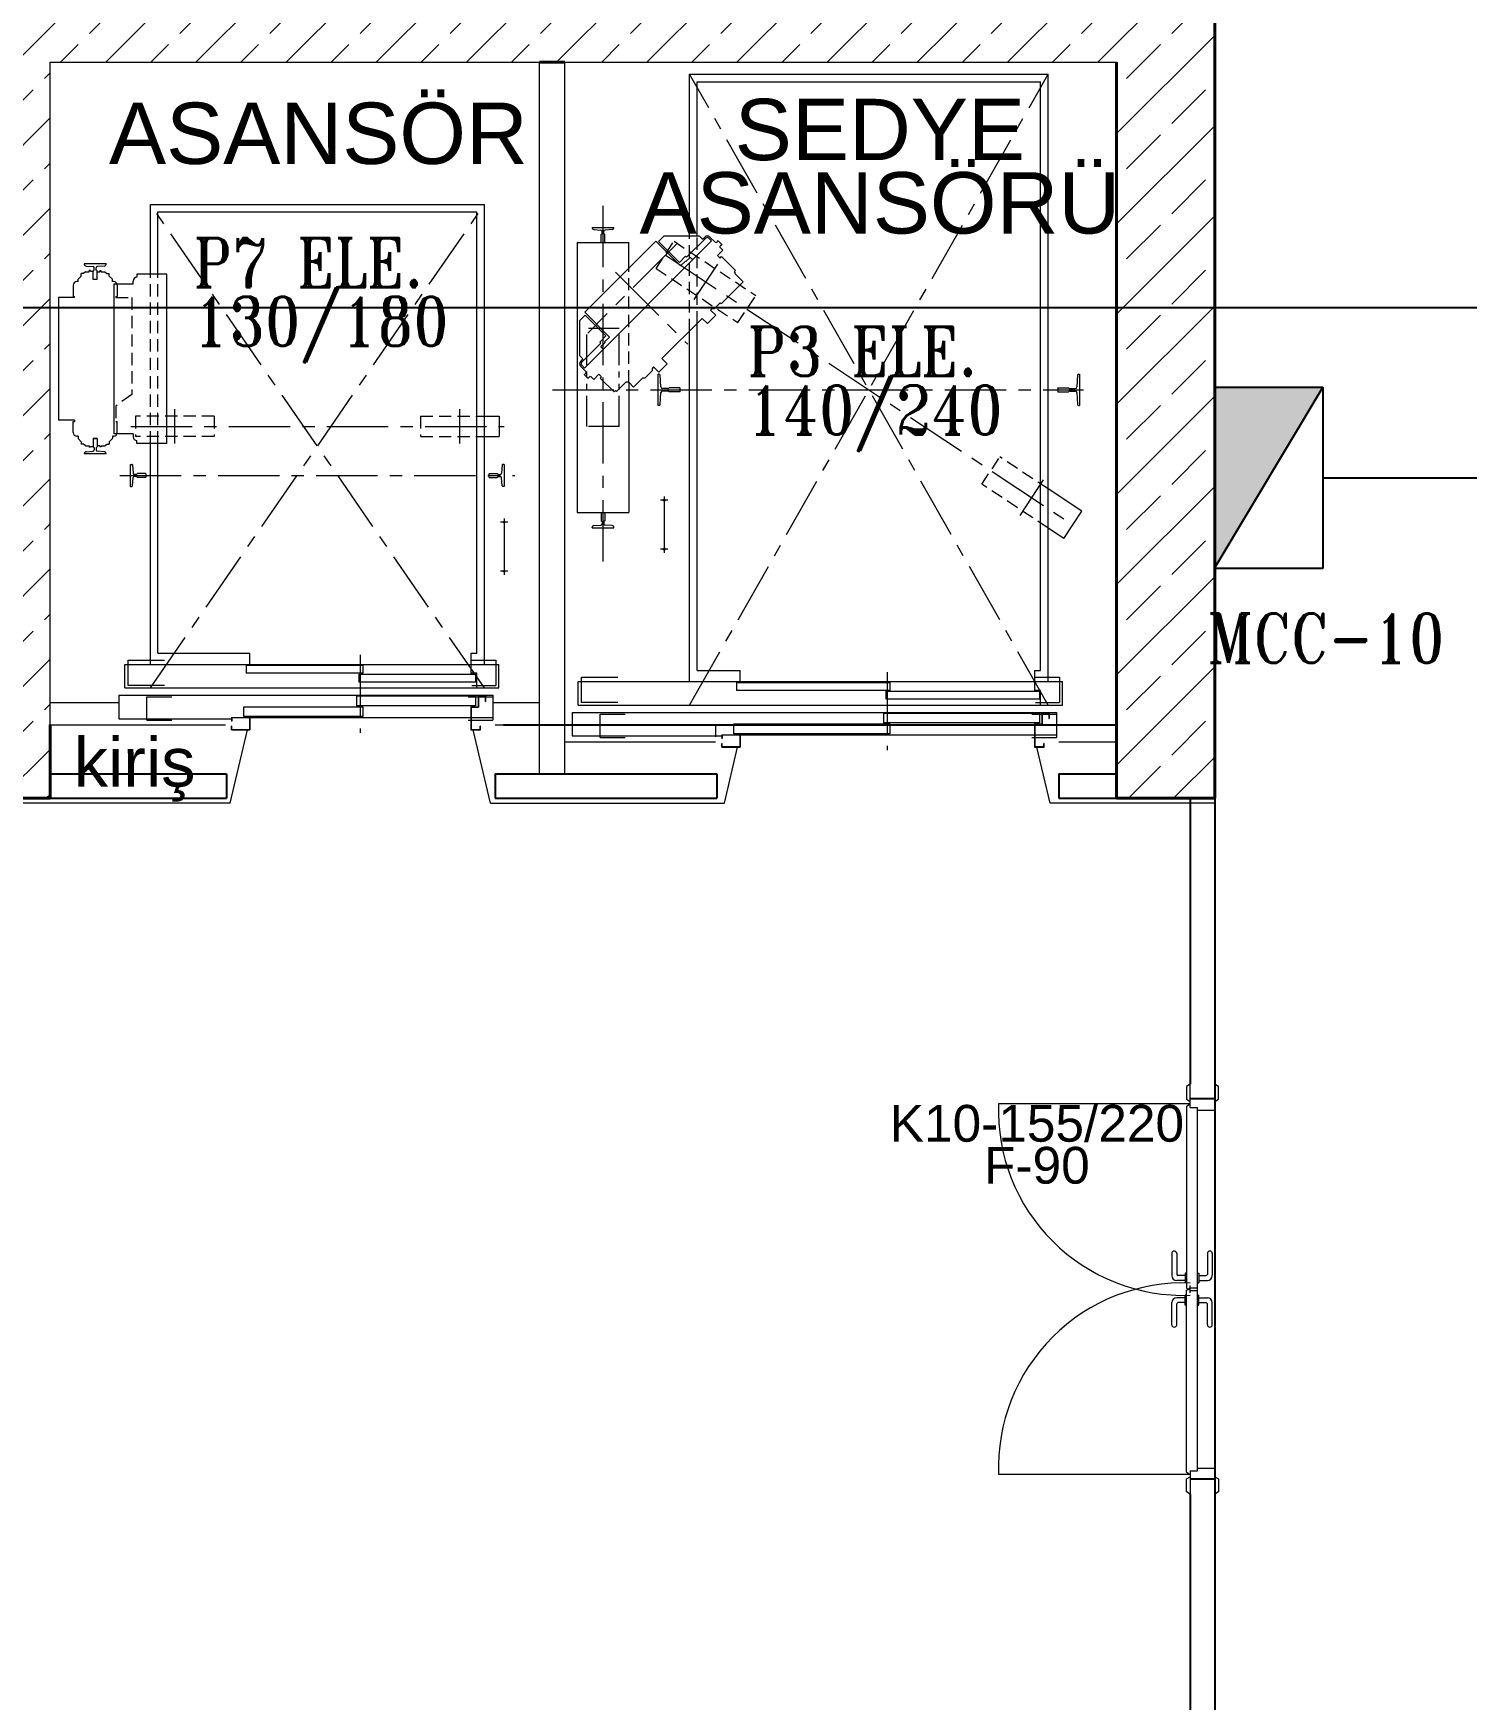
# Model space of a CAD drawing. Header units: millimetres. Extents: x -106996 to 276536, y -21995 to 37993.
# Drawn here: x -75359 to -69514, y -5272 to 1520 of the extents above; entities that cross this region are included whole.
import ezdxf

# ---------------------------------------------------------------- set-up
doc = ezdxf.new("R2010")
doc.units = ezdxf.units.MM
doc.header["$LTSCALE"] = 100
for name, pattern in [('CENTERX2', [4, 2.5, -0.5, 0.5, -0.5]), ('DASHED', [0.75, 0.5, -0.25]), ('Nokta & Kesikli', [670.277762, 352.777767, -176.388884, 0, -141.111112]), ('PHANTOM', [2.5, 1.25, -0.25, 0.25, -0.25, 0.25, -0.25]), ('PHANTOM2', [31.75, 15.875, -3.175, 3.175, -3.175, 3.175, -3.175])]:
    doc.linetypes.add(name, pattern=pattern)
doc.layers.get('0').update_dxf_attribs({"color": 3})
doc.layers.add('0E KUVVET HATTI', color=7, linetype='Continuous')
doc.layers.add('0E PANOLAR', color=7, linetype='Continuous')
for name, color, linetype, lineweight, true_color in [('_aks_Pen_No__1_Pen_No__30', 7, 'Continuous', 25, 0xe6462f), ('_asansör kabin_Pen_No__4', 7, 'Continuous', 25, 0x4a4a4a), ('_Duvar-Alçıpan_Pen_No__4', 7, 'Continuous', 25, 0x4a4a4a), ('_KAPI NO_Pen_No__142', 7, 'Continuous', 18, 0x00506a), ('_Kapı_Pen_No__6', 7, 'Continuous', 15, 0x5f5f5f), ('_kesit çizgisi_Pen_No__30', 7, 'Continuous', 25, 0xe6462f), ('_Yazı_Pen_No__142', 7, 'Continuous', 18, 0x00506a), ('Interior - Partition_Pen_No__6', 7, 'Continuous', 15, 0x5f5f5f), ('kolon_Pen_No__2_Pen_No__2', 7, 'Continuous', 40, 0x353535), ('kolon_Pen_No__2_Pen_No__4', 7, 'Continuous', 25, 0x4a4a4a)]:
    doc.layers.add(name, color=color, linetype=linetype, lineweight=lineweight, true_color=true_color)
doc.layers.add('_asansör kabin_Pen_No__5', color=250, linetype='Continuous', lineweight=20)
doc.layers.add('_Duvar-Perde_Pen_No__5', color=250, linetype='Continuous', lineweight=20)
doc.styles.add('GENERATED_STYLE_2', font='arial.ttf')
doc.styles.add('GENERATED_STYLE_5', font='romant.shx')

# ---------------------------------------------------------------- blocks, each defined once
blk = doc.blocks.new('PANO2')
at = {"layer": '0E PANOLAR', "linetype": 'Continuous'}
for p, q in [((-36.77, 22.06), (37.15, 22.06)), ((-36.77, -22.06), (-36.77, 22.06)), ((-36.77, 22.06), (36.77, -22.06)), ((37.15, 22.06), (37.15, -22.1)), ((36.77, -22.06), (-36.77, -22.06))]:
    blk.add_line(p, q, dxfattribs=at)
blk.add_solid([(-36.77, -22.06), (36.77, -22.06), (-36.77, 22.06)], dxfattribs=at)

msp = doc.modelspace()

# ---------------------------------------------------------------- hatches: boundary and pattern name
at = {"layer": '_Duvar-Perde_Pen_No__5', "linetype": 'Continuous'}
h = msp.add_hatch(dxfattribs=at)
h.set_pattern_fill('DÜZ___KESIK', color=9, style=0, pattern_type=2)
h.set_pattern_definition([(45, (-762076.83, -30745.37), (-183.84776, 183.84776), []), (45, (-762168.75, -30653.45), (-183.84776, 183.84776), [194.99999, -65])])
h.paths.add_polyline_path([(-82893.2817218, -1597.881026), (-81774.8537045, -1597.8811068), (-81774.8537045, -1197.8813293), (-82302.1982095, -1197.8813293), (-81775.370157, 1402.23217), (-75590.305333, 1402.2319798), (-75590.305333, -1597.8813947), (-75290.305333, -1597.8813947), (-75290.305333, 1402.2319934), (-70941.8548713, 1402.23217), (-70941.8548713, -1597.881026), (-70541.854859, -1597.881026), (-70541.854859, 1802.1188054), (-76911.8472297, 1802.1188054), (-76911.8472297, 4202.2672834), (-73611.8474044, 4202.2672834), (-73611.8474044, 4602.1190762), (-78011.7900221, 4602.1190762), (-78011.7900221, 4202.2672834), (-77311.7900927, 4202.2672834), (-77311.7900927, 1802.1188054), (-81694.3462227, 1802.1188054), (-81127.0175588, 4602.1190762), (-81636.9846952, 4602.1190762)])

# ---------------------------------------------------------------- linework, layer by layer
msp.add_line((-70100.4924014, -291.8019551), (-68727.0755218, -291.8019551))
at = {"layer": '_aks_Pen_No__1_Pen_No__30', "color": 9, "linetype": 'Continuous'}
msp.add_line((-70541.7900362, 5702.1189586), (-70541.7900362, -12283.7046797), dxfattribs=at)
at = {"layer": '_asansör kabin_Pen_No__5', "color": 9, "linetype": 'Continuous'}
for p, q in [((-75290.305333, 1402.2323317), (-73295.305333, 1402.2323317)), ((-75290.305333, -1297.7676683), (-75290.305333, 1402.2323317)), ((-73295.305333, -1297.7676683), (-73295.305333, 1402.2323317)), ((-73191.7900309, 1402.2323317), (-70941.7900309, 1402.2323317)), ((-73191.7900309, -1367.7676683), (-73191.7900309, 1402.2323317)), ((-70941.7900309, -1367.7676683), (-70941.7900309, 1402.2323317)), ((-72682.7900309, 1353.2323317), (-71220.7900309, 1353.2323317)), ((-72682.7900309, 694.8023317), (-72682.7900309, 1353.2323317)), ((-72651.7900309, 1323.2323317), (-71251.7900309, 1323.2323317)), ((-72651.7900309, 694.8023317), (-72651.7900309, 1323.2323317)), ((-71251.7900309, -1076.7676683), (-71251.7900309, 1323.2323317)), ((-71220.7900309, -1121.7676683), (-71220.7900309, 1353.2323317)), ((-74881.305333, 823.2323317), (-73519.305333, 823.2323317)), ((-74881.305333, 538.2323317), (-74881.305333, 823.2323317)), ((-73519.305333, -1051.7676683), (-73519.305333, 823.2323317)), ((-74850.305333, 793.2323317), (-73550.305333, 793.2323317)), ((-74850.305333, 538.2323317), (-74850.305333, 793.2323317)), ((-73550.305333, -1006.7676683), (-73550.305333, 793.2323317)), ((-73080.2900309, 729.2323362), (-72991.2900309, 729.2323362)), ((-73080.2900309, 729.2323362), (-73080.2900309, 728.7251704)), ((-73072.9201658, 720.7500259), (-73044.3961966, 718.4962802)), ((-73043.7300309, 700.6323362), (-73039.7900309, 704.5723362)), ((-73043.7300309, 668.2323362), (-73043.7300309, 700.6323362)), ((-73039.7900309, 704.5723362), (-73039.7900309, 713.5118149)), ((-73031.7900309, 704.5723362), (-73031.7900309, 713.5118149)), ((-73027.8500309, 700.6323362), (-73031.7900309, 704.5723362)), ((-73027.8500309, 668.2323362), (-73027.8500309, 700.6323362)), ((-72998.6598961, 720.7500259), (-73027.1838652, 718.4962802)), ((-72991.2900309, 729.2323362), (-72991.2900309, 728.7251704)), ((-72785.7984997, 694.7977594), (-72808.9538189, 671.6424402)), ((-72785.7984997, 694.7977594), (-72644.3771435, 694.7977594)), ((-72694.7585016, 607.6468486), (-72616.9767557, 685.4285945)), ((-72644.3771435, 694.7977594), (-72630.2350079, 680.6556238)), ((-72630.2350079, 680.6556238), (-72621.2193964, 689.6712352)), ((-72592.9351252, 674.114886), (-72604.2488337, 685.4285945)), ((-72577.378776, 667.0438182), (-72600.006193, 689.6712352)), ((-73140.7900309, 667.2323301), (-73140.7900309, -432.7676699)), ((-73140.7900309, 667.2323301), (-72930.7900309, 667.2323301)), ((-73111.2443958, 155.8056154), (-72592.9351252, 674.114886)), ((-72820.6235087, 673.4077792), (-73110.537289, 383.493999)), ((-73043.7300309, 668.2323362), (-73042.7300309, 667.2323362)), ((-73027.8500309, 668.2323362), (-73028.8500309, 667.2323362)), ((-72930.8004035, 563.2308844), (-72930.7900309, 667.2323301)), ((-72820.6235087, 673.4077792), (-72719.507239, 572.2915095)), ((-72724.101025, 586.7896066), (-72808.9538388, 671.6424203)), ((-72724.1010051, 586.7896265), (-72699.0011423, 611.8894893)), ((-72694.7585016, 607.6468486), (-72699.0011423, 611.8894893)), ((-72577.378776, 667.0438182), (-72575.7524304, 668.6701638)), ((-72574.1614401, 667.0791736), (-72575.7522697, 668.6700031)), ((-72574.1614401, 667.0791736), (-72572.0401198, 669.2004939)), ((-72567.2799086, 674.2434725), (-72572.1815035, 669.3418776)), ((-72572.0401198, 669.2004939), (-72572.1815035, 669.3418776)), ((-72546.9731844, 636.6382266), (-72568.5399412, 615.0714698)), ((-72568.5399412, 615.0714698), (-72557.9333395, 604.4648681)), ((-72565.2165393, 673.690622), (-72567.2799462, 674.2435102)), ((-72565.2165393, 673.690622), (-72552.3471959, 660.8212785)), ((-72558.9939997, 648.6590419), (-72557.3676541, 650.2853875)), ((-72546.9731844, 636.6382266), (-72558.9939997, 648.6590419)), ((-72558.9586443, 651.8763778), (-72556.837324, 653.9976981)), ((-72557.3678147, 650.2855482), (-72558.9586443, 651.8763778)), ((-72556.6959402, 653.8563144), (-72556.8373478, 653.9977219)), ((-72551.7943453, 658.7579093), (-72556.6959402, 653.8563144)), ((-72552.3471959, 660.8212785), (-72551.7943077, 658.7578717)), ((-75146.305333, 548.2323317), (-75153.305333, 541.2323317)), ((-75061.805333, 580.2323317), (-75150.805333, 580.2323317)), ((-75150.805333, 580.2323317), (-75150.805333, 579.7251658)), ((-75146.305333, 548.2323317), (-75130.805333, 548.2323317)), ((-75143.4354678, 571.7500213), (-75114.9114987, 569.4962756)), ((-75130.805333, 548.2323317), (-75130.805333, 553.2323317)), ((-75124.805333, 553.2323317), (-75130.805333, 553.2323317)), ((-75124.805333, 550.2323317), (-75124.805333, 553.2323317)), ((-75124.805333, 550.2323317), (-75114.805333, 550.2323317)), ((-75114.805333, 517.2323317), (-75114.805333, 550.2323317)), ((-75114.245333, 551.6323317), (-75110.305333, 555.5723317)), ((-75114.245333, 519.2323317), (-75114.245333, 551.6323317)), ((-75110.305333, 555.5723317), (-75110.305333, 564.5118103)), ((-75102.305333, 555.5723317), (-75102.305333, 564.5118103)), ((-75098.365333, 551.6323317), (-75102.305333, 555.5723317)), ((-75098.365333, 519.2323317), (-75098.365333, 551.6323317)), ((-75097.805333, 517.2323317), (-75097.805333, 547.2323317)), ((-75087.805333, 547.2323317), (-75097.805333, 547.2323317)), ((-75069.1751981, 571.7500213), (-75097.6991673, 569.4962756)), ((-75087.805333, 547.2323317), (-75087.805333, 552.2323317)), ((-75081.805333, 552.2323317), (-75087.805333, 552.2323317)), ((-75081.805333, 548.2323317), (-75081.805333, 552.2323317)), ((-75081.805333, 548.2323317), (-75066.305333, 548.2323317)), ((-75066.305333, 548.2323317), (-75059.305333, 541.2323317)), ((-75061.805333, 580.2323317), (-75061.805333, 579.7251658)), ((-72719.507239, 572.2915095), (-72699.7082557, 592.0904928)), ((-72699.7082491, 592.0904994), (-72697.5869288, 589.9691791)), ((-72680.616366, 606.9397418), (-72697.5869288, 589.9691791)), ((-72680.616366, 606.9397418), (-72679.2021525, 606.9397418)), ((-72679.2021525, 606.9397418), (-72669.6562109, 597.3938003)), ((-72557.9333395, 604.4648681), (-72552.2764852, 610.1217223)), ((-72552.2764852, 610.1217223), (-72495.7079427, 553.5531798)), ((-72501.364797, 547.8963256), (-72495.7079427, 553.5531798)), ((-72501.364797, 547.8963256), (-72497.1221563, 543.6536849)), ((-72497.1221563, 543.6536849), (-72498.7860281, 541.9898131)), ((-75196.305333, 493.2323317), (-75196.305333, 448.2323317)), ((-75176.305333, 508.2323317), (-75181.305333, 508.2323317)), ((-75163.805333, 530.7323317), (-75176.305333, 518.2323317)), ((-75176.305333, 508.2323317), (-75176.305333, 518.2323317)), ((-75153.305333, 541.2323317), (-75163.805333, 541.2323317)), ((-75163.805333, 530.7323317), (-75163.805333, 541.2323317)), ((-75097.805333, 517.2323317), (-75114.805333, 517.2323317)), ((-75114.245333, 519.2323317), (-75113.245333, 518.2323317)), ((-75113.245333, 518.2323317), (-75099.365333, 518.2323317)), ((-75098.365333, 519.2323317), (-75099.365333, 518.2323317)), ((-75059.305333, 541.2323317), (-75048.805333, 541.2323317)), ((-75048.805333, 530.7323317), (-75048.805333, 541.2323317)), ((-75048.805333, 530.7323317), (-75036.305333, 518.2323317)), ((-75036.305333, 508.2323317), (-75036.305333, 518.2323317)), ((-75031.305333, 508.2323317), (-75036.305333, 508.2323317)), ((-75030.305333, 498.2323317), (-75030.305333, -111.7676683)), ((-74951.305333, 498.2323317), (-75030.305333, 498.2323317)), ((-74951.305333, 498.2323317), (-74951.305333, 510.7323317)), ((-74813.605333, 538.2323317), (-74936.305333, 538.2323317)), ((-74936.305333, 538.2323317), (-74936.305333, 525.7323317)), ((-74813.605333, -151.7676683), (-74813.605333, 538.2323317)), ((-72463.9256638, 507.1294487), (-72553.4256638, 417.6294487)), ((-72463.9256638, 507.1294487), (-72498.7860281, 541.9898131)), ((-75256.305333, 443.2323317), (-75256.305333, -56.7676683)), ((-75190.305333, 443.2323317), (-75256.305333, 443.2323317)), ((-75196.305333, 448.2323317), (-75190.305333, 448.2323317)), ((-75190.305333, 443.2323317), (-75190.305333, 448.2323317)), ((-72557.8804365, 422.0842215), (-72581.2678633, 398.6967948)), ((-72557.8804365, 422.0842215), (-72553.4256638, 417.6294487)), ((-73108.77195, 371.8243091), (-73131.9272691, 348.66899)), ((-73131.9272691, 348.66899), (-73131.9272691, 207.2476337)), ((-73110.537289, 383.493999), (-73009.4210193, 282.3777292)), ((-73108.7719301, 371.824329), (-73023.9191163, 286.9715153)), ((-72631.4724447, 358.3917082), (-72795.521218, 194.342935)), ((-72631.4724447, 358.3917082), (-72610.2592413, 337.1785048)), ((-72576.3181158, 371.1196303), (-72610.2592413, 337.1785048)), ((-72591.1673582, 398.6967948), (-72597.5313192, 392.3328337)), ((-72597.5313192, 392.3328337), (-72576.3181158, 371.1196303)), ((-72591.1673582, 398.6967948), (-72581.2678633, 398.6967948)), ((-73023.9191362, 286.9714954), (-73049.018999, 261.8716326)), ((-73009.4210193, 282.3777292), (-73029.2200026, 262.5787459)), ((-72682.7900309, -1121.7676683), (-72682.7900309, 307.0723317)), ((-72651.7900309, -1076.7676683), (-72651.7900309, 338.0723317)), ((-73131.9272691, 207.2476337), (-73117.7851335, 193.1054981)), ((-73044.7763583, 257.6289919), (-73122.5581043, 179.847246)), ((-73044.7763583, 257.6289919), (-73049.018999, 261.8716326)), ((-73044.0692516, 243.4868563), (-73027.0986888, 260.457419)), ((-73044.0692516, 243.4868563), (-73044.0692516, 242.0726427)), ((-73044.0692516, 242.0726427), (-73034.52331, 232.5267012)), ((-73029.2200091, 262.5787394), (-73027.0986888, 260.457419)), ((-73117.7851335, 193.1054981), (-73126.8007449, 184.0898867)), ((-73104.173328, 140.2492662), (-73126.8007449, 162.8766832)), ((-73111.2443958, 155.8056154), (-73122.5581043, 167.1193239)), ((-73104.2086833, 137.0319304), (-73106.3300036, 134.91061)), ((-73104.173328, 140.2492662), (-73105.7996735, 138.6229206)), ((-73104.2086833, 137.0319304), (-73105.7995129, 138.62276)), ((-72835.8263045, 144.1383535), (-72864.1105757, 115.8540823)), ((-72829.4623435, 160.4018095), (-72835.8263045, 154.0378485)), ((-72835.8263045, 154.0378485), (-72835.8263045, 144.1383535)), ((-72829.4623435, 160.4018095), (-72808.24914, 139.1886061)), ((-72774.3080145, 173.1297316), (-72808.24914, 139.1886061)), ((-72795.521218, 194.342935), (-72774.3080145, 173.1297316)), ((-73110.8201317, 128.0870296), (-73111.3730199, 130.1504365)), ((-73111.3729823, 130.1503989), (-73106.4713874, 135.0519938)), ((-73110.8201317, 128.0870296), (-73097.9507883, 115.2176862)), ((-73106.3300036, 134.91061), (-73106.4713874, 135.0519938)), ((-73097.9507883, 115.2176862), (-73095.8873814, 114.664798)), ((-73095.887419, 114.6648356), (-73090.9858241, 119.5664305)), ((-73089.0058875, 121.8291346), (-73091.1272078, 119.7078142)), ((-73087.4150579, 120.238305), (-73089.0058875, 121.8291346)), ((-73085.7885516, 121.8644899), (-73087.4148972, 120.2381443)), ((-73073.7677364, 109.8436746), (-73085.7885516, 121.8644899)), ((-73073.7677364, 109.8436746), (-73052.2009795, 131.4104315)), ((-73052.2009795, 131.4104315), (-73041.5943778, 120.8038297)), ((-73041.5943778, 120.8038297), (-73047.2512321, 115.1469755)), ((-72990.6826896, 58.578433), (-73047.2512321, 115.1469755)), ((-72980.7831946, 59.9926466), (-72942.5686036, 98.2072376)), ((-72943.0259773, 97.7498639), (-72942.5513868, 98.1900208)), ((-72942.5513868, 98.1900208), (-72942.0450432, 98.5932568)), ((-72942.0450432, 98.5932568), (-72941.5098197, 98.9572825)), ((-72941.5098197, 98.9572825), (-72940.9487457, 99.2800382)), ((-72940.9487457, 99.2800382), (-72940.3649969, 99.5596972)), ((-72940.3649969, 99.5596972), (-72939.7618773, 99.7946767)), ((-72939.7618773, 99.7946767), (-72939.1428013, 99.9836469)), ((-72939.1428013, 99.9836469), (-72938.5112732, 100.1255383)), ((-72938.5112732, 100.1255383), (-72937.8708685, 100.2195478)), ((-72937.8708685, 100.2195478), (-72937.2252134, 100.2651437)), ((-72937.2252134, 100.2651437), (-72936.577964, 100.2620687)), ((-72936.577964, 100.2620687), (-72935.9327855, 100.2103411)), ((-72935.9327855, 100.2103411), (-72935.2933322, 100.1102556)), ((-72935.2933322, 100.1102556), (-72934.6632262, 99.962381)), ((-72934.6632262, 99.962381), (-72934.0460384, 99.7675586)), ((-72934.0460384, 99.7675586), (-72933.4452722, 99.5268991)), ((-72933.4452722, 99.5268991), (-72932.8643386, 99.2417774)), ((-72932.8643386, 99.2417774), (-72932.3065354, 98.9138247)), ((-72932.3065354, 98.9138247), (-72931.7750298, 98.5449211)), ((-72931.7750298, 98.5449211), (-72931.2728417, 98.1371888)), ((-72931.2728417, 98.1371888), (-72930.8595861, 97.7502789)), ((-72930.8595926, 97.7502854), (-72911.4867301, 78.3774229)), ((-72930.7900309, 97.6807237), (-72930.7900309, -432.7676699)), ((-72874.0100707, 115.8540823), (-72911.4867301, 78.3774229)), ((-72874.0100707, 115.8540823), (-72864.1105757, 115.8540823)), ((-72806.5772013, 130.7323317), (-72810.6900248, 130.7323317)), ((-72810.6900248, 3.7323317), (-72810.6900248, 130.7323317)), ((-72799.9520168, 78.8499973), (-72802.5831723, 126.9508085)), ((-72770.8459441, 72.2323317), (-72792.962466, 72.2323317)), ((-72722.5900248, 75.1723317), (-72766.2900248, 75.1723317)), ((-72721.7900309, 74.3723317), (-72722.5900309, 75.1723317)), ((-72721.7900309, 60.0923317), (-72721.7900309, 74.3723317)), ((-71181.7900309, 74.3723317), (-71180.9900309, 75.1723317)), ((-71181.7900309, 74.3723317), (-71181.7900309, 60.0923317)), ((-71180.990037, 75.1723317), (-71137.290037, 75.1723317)), ((-71132.7341178, 72.2323317), (-71110.6175959, 72.2323317)), ((-71100.9968896, 126.9508085), (-71103.6280451, 78.8499973)), ((-71097.0028606, 130.7323317), (-71092.890037, 130.7323317)), ((-71092.890037, 130.7323317), (-71092.890037, 3.7323317)), ((-72985.0258353, 64.2352873), (-72990.6826896, 58.578433)), ((-72985.0258353, 64.2352873), (-72980.7831946, 59.9926466)), ((-72806.5772013, 3.7323317), (-72810.6900248, 3.7323317)), ((-72802.5831723, 7.5138549), (-72799.9520168, 55.6146661)), ((-72770.8459441, 62.2323317), (-72792.962466, 62.2323317)), ((-72722.5900248, 59.2923317), (-72766.2900248, 59.2923317)), ((-72721.7900309, 60.0923317), (-72722.5900309, 59.2923317)), ((-71181.7900309, 60.0923317), (-71180.9900309, 59.2923317)), ((-71180.990037, 59.2923317), (-71137.290037, 59.2923317)), ((-71132.7341178, 62.2323317), (-71110.6175959, 62.2323317)), ((-71103.6280451, 55.6146661), (-71100.9968896, 7.5138549)), ((-71097.0028606, 3.7323317), (-71092.890037, 3.7323317)), ((-75190.305333, -56.7676683), (-75256.305333, -56.7676683)), ((-75196.305333, -61.7676683), (-75190.305333, -61.7676683)), ((-75196.305333, -106.7676683), (-75196.305333, -61.7676683)), ((-75190.305333, -56.7676683), (-75190.305333, -61.7676683)), ((-73519.305333, -40.2676683), (-73459.305333, -40.2676683)), ((-73459.305333, -40.2676683), (-73459.305333, -123.2676683)), ((-75176.305333, -121.7676683), (-75181.305333, -121.7676683)), ((-75176.305333, -121.7676683), (-75176.305333, -131.7676683)), ((-75163.805333, -144.2676683), (-75176.305333, -131.7676683)), ((-75114.805333, -130.7676683), (-75114.805333, -163.7676683)), ((-75097.805333, -130.7676683), (-75114.805333, -130.7676683)), ((-75114.245333, -132.7676683), (-75113.245333, -131.7676683)), ((-75114.245333, -132.7676683), (-75114.245333, -165.1676683)), ((-75113.245333, -131.7676683), (-75099.365333, -131.7676683)), ((-75098.365333, -132.7676683), (-75099.365333, -131.7676683)), ((-75098.365333, -132.7676683), (-75098.365333, -165.1676683)), ((-75097.805333, -130.7676683), (-75097.805333, -160.7676683)), ((-75048.805333, -144.2676683), (-75036.305333, -131.7676683)), ((-75031.305333, -121.7676683), (-75036.305333, -121.7676683)), ((-75036.305333, -121.7676683), (-75036.305333, -131.7676683)), ((-74951.305333, -111.7676683), (-75030.305333, -111.7676683)), ((-74951.305333, -111.7676683), (-74951.305333, -124.2676683)), ((-73519.305333, -123.2676683), (-73459.305333, -123.2676683)), ((-75163.805333, -144.2676683), (-75163.805333, -154.7676683)), ((-75153.305333, -154.7676683), (-75163.805333, -154.7676683)), ((-75146.305333, -161.7676683), (-75153.305333, -154.7676683)), ((-75150.805333, -193.7676683), (-75150.805333, -193.2605025)), ((-75061.805333, -193.7676683), (-75150.805333, -193.7676683)), ((-75146.305333, -161.7676683), (-75130.805333, -161.7676683)), ((-75143.4354678, -185.285358), (-75114.9114987, -183.0316123)), ((-75130.805333, -161.7676683), (-75130.805333, -166.7676683)), ((-75124.805333, -166.7676683), (-75130.805333, -166.7676683)), ((-75124.805333, -163.7676683), (-75124.805333, -166.7676683)), ((-75124.805333, -163.7676683), (-75114.805333, -163.7676683)), ((-75114.245333, -165.1676683), (-75110.305333, -169.1076683)), ((-75110.305333, -169.1076683), (-75110.305333, -178.047147)), ((-75098.365333, -165.1676683), (-75102.305333, -169.1076683)), ((-75102.305333, -169.1076683), (-75102.305333, -178.047147)), ((-75087.805333, -160.7676683), (-75097.805333, -160.7676683)), ((-75069.1751981, -185.285358), (-75097.6991673, -183.0316123)), ((-75087.805333, -160.7676683), (-75087.805333, -165.7676683)), ((-75081.805333, -165.7676683), (-75087.805333, -165.7676683)), ((-75081.805333, -161.7676683), (-75066.305333, -161.7676683)), ((-75081.805333, -161.7676683), (-75081.805333, -165.7676683)), ((-75066.305333, -161.7676683), (-75059.305333, -154.7676683)), ((-75061.805333, -193.7676683), (-75061.805333, -193.2605025)), ((-75059.305333, -154.7676683), (-75048.805333, -154.7676683)), ((-75048.805333, -144.2676683), (-75048.805333, -154.7676683)), ((-74936.305333, -151.7676683), (-74936.305333, -139.2676683)), ((-74813.605333, -151.7676683), (-74936.305333, -151.7676683)), ((-74881.305333, -1051.7676683), (-74881.305333, -151.7676683)), ((-74850.305333, -1006.7676683), (-74850.305333, -151.7676683)), ((-74962.305333, -326.2676683), (-74962.305333, -237.2676683)), ((-74962.305333, -237.2676683), (-74956.2535415, -237.2676683)), ((-74954.2597554, -239.1101346), (-74951.5692769, -273.1615026)), ((-73446.3509105, -239.1101346), (-73449.041389, -273.1615026)), ((-73438.305333, -237.2676683), (-73444.3571244, -237.2676683)), ((-73438.305333, -237.2676683), (-73438.305333, -326.2676683)), ((-74962.305333, -326.2676683), (-74956.2535415, -326.2676683)), ((-74954.2597554, -324.4252021), (-74951.5692769, -290.373834)), ((-74937.645333, -277.7676683), (-74946.5848116, -277.7676683)), ((-74937.645333, -285.7676683), (-74946.5848116, -285.7676683)), ((-74933.705333, -273.8276683), (-74937.645333, -277.7676683)), ((-74933.705333, -289.7076683), (-74937.645333, -285.7676683)), ((-74901.305333, -273.8276683), (-74933.705333, -273.8276683)), ((-74901.305333, -289.7076683), (-74933.705333, -289.7076683)), ((-74901.305333, -273.8276683), (-74900.305333, -274.8276683)), ((-74901.305333, -289.7076683), (-74900.305333, -288.7076683)), ((-74900.305333, -274.8276683), (-74900.305333, -288.7076683)), ((-73499.305333, -273.8276683), (-73500.305333, -274.8276683)), ((-73500.305333, -288.7076683), (-73500.305333, -274.8276683)), ((-73499.305333, -289.7076683), (-73500.305333, -288.7076683)), ((-73499.305333, -273.8276683), (-73466.905333, -273.8276683)), ((-73499.305333, -289.7076683), (-73466.905333, -289.7076683)), ((-73466.905333, -273.8276683), (-73462.965333, -277.7676683)), ((-73466.905333, -289.7076683), (-73462.965333, -285.7676683)), ((-73462.965333, -277.7676683), (-73454.0258543, -277.7676683)), ((-73462.965333, -285.7676683), (-73454.0258543, -285.7676683)), ((-73446.3509105, -324.4252021), (-73449.041389, -290.373834)), ((-73438.305333, -326.2676683), (-73444.3571244, -326.2676683)), ((-71084.0874697, -427.3134349), (-71220.7900309, -336.8364089)), ((-72771.7900318, -382.7676683), (-72801.7900318, -382.7676683)), ((-73140.7900309, -432.7676699), (-72930.7900309, -432.7676699)), ((-73043.7300309, -433.7676699), (-73042.7300309, -432.7676699)), ((-73043.7300309, -433.7676699), (-73043.7300309, -466.1676699)), ((-73043.7300309, -466.1676699), (-73039.7900309, -470.1076699)), ((-73039.7900309, -470.1076699), (-73039.7900309, -479.0471485)), ((-73027.8500309, -466.1676699), (-73031.7900309, -470.1076699)), ((-73031.7900309, -470.1076699), (-73031.7900309, -479.0471485)), ((-73027.8500309, -433.7676699), (-73028.8500309, -432.7676699)), ((-73027.8500309, -433.7676699), (-73027.8500309, -466.1676699)), ((-71157.4925921, -538.2219017), (-71084.0874697, -427.3134349)), ((-73080.2900309, -494.7676699), (-73080.2900309, -494.260504)), ((-73080.2900309, -494.7676699), (-72991.2900309, -494.7676699)), ((-73072.9201658, -486.2853595), (-73044.3961966, -484.0316138)), ((-72998.6598961, -486.2853595), (-73027.1838652, -484.0316138)), ((-72991.2900309, -494.7676699), (-72991.2900309, -494.260504)), ((-71157.4925921, -538.2219017), (-71220.7900309, -496.32829)), ((-72771.7900318, -582.7676683), (-72801.7900318, -582.7676683)), ((-74850.305333, -1006.7676683), (-74475.305333, -1006.7676683)), ((-74475.305333, -1051.7676683), (-74475.305333, -1006.7676683)), ((-73575.305333, -1006.7676683), (-73550.305333, -1006.7676683)), ((-73575.305333, -1006.7676683), (-73575.305333, -1087.7676683)), ((-74985.305333, -1051.7676683), (-73460.305333, -1051.7676683)), ((-74985.305333, -1147.7676683), (-74985.305333, -1051.7676683)), ((-74490.305333, -1055.7676683), (-74015.305333, -1055.7676683)), ((-74490.305333, -1055.7676683), (-74490.305333, -1087.7676683)), ((-74015.305333, -1055.7676683), (-74015.305333, -1087.7676683)), ((-73460.305333, -1147.7676683), (-73460.305333, -1051.7676683)), ((-72651.7900309, -1076.7676683), (-72476.7900309, -1076.7676683)), ((-72476.7900309, -1121.7676683), (-72476.7900309, -1076.7676683)), ((-71276.7900309, -1076.7676683), (-71251.7900309, -1076.7676683)), ((-71276.7900309, -1076.7676683), (-71276.7900309, -1157.7676683)), ((-74985.305333, -1147.7676683), (-73460.305333, -1147.7676683)), ((-74015.305333, -1087.7676683), (-74490.305333, -1087.7676683)), ((-74030.305333, -1091.7676683), (-73555.305333, -1091.7676683)), ((-74030.305333, -1123.7676683), (-74030.305333, -1091.7676683)), ((-73555.305333, -1123.7676683), (-74030.305333, -1123.7676683)), ((-73550.305333, -1087.7676683), (-73575.305333, -1087.7676683)), ((-73555.305333, -1091.7676683), (-73555.305333, -1123.7676683)), ((-73550.305333, -1147.7676683), (-73550.305333, -1087.7676683)), ((-73136.7900309, -1121.7676683), (-71161.7900309, -1121.7676683)), ((-73136.7900309, -1217.7676683), (-73136.7900309, -1121.7676683)), ((-72491.7900309, -1125.7676683), (-71866.7900309, -1125.7676683)), ((-72491.7900309, -1125.7676683), (-72491.7900309, -1157.7676683)), ((-71866.7900309, -1125.7676683), (-71866.7900309, -1157.7676683)), ((-71161.7900309, -1217.7676683), (-71161.7900309, -1121.7676683)), ((-75290.305333, -1207.7676683), (-75010.305333, -1207.7676683)), ((-75010.305333, -1177.7676683), (-75010.305333, -1273.7676683)), ((-75010.305333, -1177.7676683), (-73485.305333, -1177.7676683)), ((-74040.305333, -1180.7676683), (-74040.305333, -1220.7676683)), ((-74040.305333, -1180.7676683), (-73555.305333, -1180.7676683)), ((-73555.305333, -1220.7676683), (-74040.305333, -1220.7676683)), ((-73555.305333, -1180.7676683), (-73555.305333, -1220.7676683)), ((-73545.305333, -1177.7676683), (-73545.305333, -1224.7676683)), ((-73543.705333, -1179.3676683), (-73543.705333, -1226.3676683)), ((-73543.705333, -1179.3676683), (-73516.905333, -1179.3676683)), ((-73516.905333, -1179.3676683), (-73516.905333, -1202.7676683)), ((-73516.905333, -1202.7676683), (-73515.305333, -1202.7676683)), ((-73515.305333, -1177.7676683), (-73515.305333, -1202.7676683)), ((-73485.305333, -1177.7676683), (-73485.305333, -1268.7676683)), ((-73485.305333, -1207.7676683), (-73295.305333, -1207.7676683)), ((-73136.7900309, -1217.7676683), (-71161.7900309, -1217.7676683)), ((-71866.7900309, -1157.7676683), (-72491.7900309, -1157.7676683)), ((-71881.7900309, -1161.7676683), (-71256.7900309, -1161.7676683)), ((-71881.7900309, -1193.7676683), (-71881.7900309, -1161.7676683)), ((-71256.7900309, -1193.7676683), (-71881.7900309, -1193.7676683)), ((-71251.7900309, -1157.7676683), (-71276.7900309, -1157.7676683)), ((-71256.7900309, -1161.7676683), (-71256.7900309, -1193.7676683)), ((-71251.7900309, -1217.7676683), (-71251.7900309, -1157.7676683)), ((-75010.305333, -1273.7676683), (-74550.305333, -1273.7676683)), ((-74550.305333, -1268.7676683), (-73485.305333, -1268.7676683)), ((-74550.305333, -1268.7676683), (-74550.305333, -1283.7676683)), ((-74548.705333, -1283.7676683), (-74550.305333, -1283.7676683)), ((-74548.705333, -1270.3676683), (-74548.705333, -1283.7676683)), ((-74476.905333, -1270.3676683), (-74548.705333, -1270.3676683)), ((-74500.305333, -1224.7676683), (-74015.305333, -1224.7676683)), ((-74500.305333, -1264.7676683), (-74500.305333, -1224.7676683)), ((-74015.305333, -1264.7676683), (-74500.305333, -1264.7676683)), ((-74476.905333, -1270.3676683), (-74476.905333, -1317.1676683)), ((-74475.305333, -1268.7676683), (-74475.305333, -1318.7676683)), ((-74015.305333, -1224.7676683), (-74015.305333, -1264.7676683)), ((-73575.305333, -1224.7676683), (-73545.305333, -1224.7676683)), ((-73575.305333, -1224.7676683), (-73575.305333, -1318.7676683)), ((-73573.705333, -1226.3676683), (-73543.705333, -1226.3676683)), ((-73573.705333, -1226.3676683), (-73573.705333, -1317.1676683)), ((-73161.7900309, -1247.7676683), (-73161.7900309, -1343.7676683)), ((-73161.7900309, -1247.7676683), (-71186.7900309, -1247.7676683)), ((-71891.7900309, -1250.7676683), (-71891.7900309, -1290.7676683)), ((-71891.7900309, -1250.7676683), (-71256.7900309, -1250.7676683)), ((-71256.7900309, -1250.7676683), (-71256.7900309, -1290.7676683)), ((-71246.7900309, -1247.7676683), (-71246.7900309, -1294.7676683)), ((-71245.1900309, -1249.3676683), (-71245.1900309, -1296.3676683)), ((-71245.1900309, -1249.3676683), (-71218.3900309, -1249.3676683)), ((-71218.3900309, -1249.3676683), (-71218.3900309, -1272.7676683)), ((-71218.3900309, -1272.7676683), (-71216.7900309, -1272.7676683)), ((-71216.7900309, -1247.7676683), (-71216.7900309, -1272.7676683)), ((-71186.7900309, -1247.7676683), (-71186.7900309, -1338.7676683)), ((-75290.305333, -1297.7676683), (-74575.305333, -1297.7676683)), ((-74550.305333, -1318.7676683), (-74550.305333, -1303.7676683)), ((-74548.705333, -1303.7676683), (-74550.305333, -1303.7676683)), ((-74550.305333, -1318.7676683), (-74475.305333, -1318.7676683)), ((-74548.705333, -1317.1676683), (-74548.705333, -1303.7676683)), ((-74548.705333, -1317.1676683), (-74476.905333, -1317.1676683)), ((-73575.305333, -1318.7676683), (-73535.3060642, -1318.7676683)), ((-73573.705333, -1317.1676683), (-73536.905333, -1317.1676683)), ((-73536.905333, -1317.1676683), (-73536.905333, -1303.7676683)), ((-73535.305333, -1303.7676683), (-73536.905333, -1303.7676683)), ((-73535.305333, -1318.7676683), (-73535.305333, -1303.7676683)), ((-73475.305333, -1297.7676683), (-73295.305333, -1297.7676683)), ((-73191.7900309, -1297.7676683), (-73161.7900309, -1297.7676683)), ((-73161.7900309, -1343.7676683), (-72551.7900309, -1343.7676683)), ((-72551.7900309, -1338.7676683), (-71186.7900309, -1338.7676683)), ((-72551.7900309, -1338.7676683), (-72551.7900309, -1353.7676683)), ((-72550.1900309, -1353.7676683), (-72551.7900309, -1353.7676683)), ((-72550.1900309, -1340.3676683), (-72550.1900309, -1353.7676683)), ((-72478.3900309, -1340.3676683), (-72550.1900309, -1340.3676683)), ((-72501.7900309, -1294.7676683), (-71866.7900309, -1294.7676683)), ((-72501.7900309, -1334.7676683), (-72501.7900309, -1294.7676683)), ((-71866.7900309, -1334.7676683), (-72501.7900309, -1334.7676683)), ((-72478.3900309, -1340.3676683), (-72478.3900309, -1387.1676683)), ((-72476.7900309, -1338.7676683), (-72476.7900309, -1388.7676683)), ((-71256.7900309, -1290.7676683), (-71891.7900309, -1290.7676683)), ((-71866.7900309, -1294.7676683), (-71866.7900309, -1334.7676683)), ((-71276.7900309, -1294.7676683), (-71246.7900309, -1294.7676683)), ((-71276.7900309, -1294.7676683), (-71276.7900309, -1388.7676683)), ((-71275.1900309, -1296.3676683), (-71245.1900309, -1296.3676683)), ((-71275.1900309, -1296.3676683), (-71275.1900309, -1387.1676683)), ((-71186.7900309, -1297.7676683), (-70941.7900309, -1297.7676683)), ((-73191.7900309, -1367.7676683), (-72576.7900309, -1367.7676683)), ((-72551.7900309, -1388.7676683), (-72551.7900309, -1373.7676683)), ((-72550.1900309, -1373.7676683), (-72551.7900309, -1373.7676683)), ((-72551.7900309, -1388.7676683), (-72476.7900309, -1388.7676683)), ((-72550.1900309, -1387.1676683), (-72550.1900309, -1373.7676683)), ((-72550.1900309, -1387.1676683), (-72478.3900309, -1387.1676683)), ((-71276.7900309, -1388.7676683), (-71236.7907622, -1388.7676683)), ((-71275.1900309, -1387.1676683), (-71238.3900309, -1387.1676683)), ((-71238.3900309, -1387.1676683), (-71238.3900309, -1373.7676683)), ((-71236.7900309, -1373.7676683), (-71238.3900309, -1373.7676683)), ((-71236.7900309, -1388.7676683), (-71236.7900309, -1373.7676683)), ((-71176.7900309, -1367.7676683), (-70941.7900309, -1367.7676683))]:
    msp.add_line(p, q, dxfattribs=at)
at = {"layer": '_asansör kabin_Pen_No__5', "color": 9, "linetype": 'CENTERX2'}
for p, q in [((-72682.7900309, -1217.7676683), (-71220.7900309, 1353.2323317)), ((-71220.7900309, -1217.7676683), (-72682.7900309, 1353.2323317)), ((-74881.305333, -1147.7676683), (-73519.305333, 823.2323317)), ((-73519.305333, -1147.7676683), (-74881.305333, 823.2323317)), ((-73035.7900309, -632.7676683), (-73035.7900309, 867.2323317)), ((-72735.7577651, 660.692787), (-73097.8222968, 298.6282554)), ((-72782.7900309, 617.2323317), (-71120.7900309, -482.7676683)), ((-72984.5124808, 547.3829711), (-72690.4900671, 253.3605574)), ((-72663.7513071, 434.7164906), (-72568.2694562, 578.9808872)), ((-73241.7900309, 67.2323317), (-71076.7900309, 67.2323317)), ((-74781.305333, -151.7676683), (-74781.305333, -11.7676683)), ((-73619.305333, -151.7676683), (-73619.305333, -11.7676683)), ((-74961.305333, -81.7676683), (-73439.305333, -81.7676683)), ((-75005.305333, -281.7676683), (-73395.305333, -281.7676683)), ((-71335.3106057, -444.5162239), (-71239.8287547, -300.2518273)), ((-72786.7900318, -367.7676683), (-72786.7900318, -597.7676683)), ((-73424.305333, -471.7676683), (-73454.305333, -471.7676683)), ((-73439.305333, -456.7676683), (-73439.305333, -686.7676683)), ((-73424.305333, -671.7676683), (-73454.305333, -671.7676683)), ((-74025.305333, -1013.6404878), (-74025.305333, -1331.1570493)), ((-71876.7900309, -1083.6404878), (-71876.7900309, -1401.1570493))]:
    msp.add_line(p, q, dxfattribs=at)
at = {"layer": '_asansör kabin_Pen_No__5', "color": 9, "linetype": 'DASHED'}
for p, q in [((-72682.7900309, 307.0723317), (-72682.7900309, 694.8023317)), ((-72651.7900309, 338.0723317), (-72651.7900309, 694.8023317)), ((-72819.4925921, 561.7780983), (-72746.0874697, 672.6865651)), ((-72746.0874697, 672.6865651), (-72412.5281711, 451.9192796)), ((-72930.8595861, 97.7502789), (-72930.8004035, 563.2308844)), ((-72819.4925921, 561.7780983), (-72485.9332936, 341.0108128)), ((-75016.305333, 493.2323317), (-75016.305333, 448.2323317)), ((-74881.305333, -151.7676683), (-74881.305333, 538.2323317)), ((-74850.305333, -151.7676683), (-74850.305333, 538.2323317)), ((-75022.3053514, 443.2323384), (-74956.3053514, 443.2323384)), ((-75022.305333, 448.2323317), (-75016.305333, 448.2323317)), ((-75022.305333, 448.2323317), (-75022.305333, 443.2323317)), ((-74956.305333, 443.2323317), (-74956.305333, 48.2323317)), ((-72485.9332936, 341.0108128), (-72412.5281711, 451.9192796)), ((-74956.305333, 48.2323317), (-75022.305333, 1.0894745)), ((-75022.305333, 1.0894745), (-75022.305333, -61.7676683)), ((-75022.305333, -61.7676683), (-75016.305333, -61.7676683)), ((-75016.305333, -106.7676683), (-75016.305333, -61.7676683)), ((-74941.305333, -40.2676683), (-74941.305333, -123.2676683)), ((-74621.305333, -40.2676683), (-74941.305333, -40.2676683)), ((-74621.305333, -40.2676683), (-74621.305333, -123.2676683)), ((-73779.305333, -40.2676683), (-73779.305333, -123.2676683)), ((-73779.305333, -40.2676683), (-73519.305333, -40.2676683)), ((-74621.305333, -123.2676683), (-74941.305333, -123.2676683)), ((-73779.305333, -123.2676683), (-73519.305333, -123.2676683)), ((-71491.0518907, -317.4546163), (-71417.6467683, -206.5461495)), ((-71220.7900309, -336.8364089), (-71417.6467683, -206.5461495)), ((-71220.7900309, -496.32829), (-71491.0518907, -317.4546163)), ((-73161.7900309, -1297.7676683), (-72576.7900309, -1297.7676683)), ((-72576.7900309, -1297.7676683), (-72576.7900309, -1367.7676683))]:
    msp.add_line(p, q, dxfattribs=at)
at = {"layer": '_asansör kabin_Pen_No__5', "color": 9, "linetype": 'PHANTOM'}
for p, q in [((-73102.2900309, -82.7676701), (-73102.2900309, 317.2323299)), ((-72969.2900309, 317.2323299), (-73102.2900309, 317.2323299)), ((-72969.2900309, -82.7676701), (-72969.2900309, 317.2323299)), ((-72969.2900309, -82.7676701), (-73102.2900309, -82.7676701))]:
    msp.add_line(p, q, dxfattribs=at)
at = {"layer": '_asansör kabin_Pen_No__5', "color": 9, "linetype": 'PHANTOM2'}
for p, q in [((-74972.305333, -1034.2676683), (-74824.305333, -1034.2676683)), ((-74972.305333, -1137.7676683), (-74972.305333, -1034.2676683)), ((-73570.305333, -1034.2676683), (-73473.305333, -1034.2676683)), ((-73473.305333, -1034.2676683), (-73473.305333, -1137.7676683)), ((-74824.305333, -1137.7676683), (-74972.305333, -1137.7676683)), ((-73570.305333, -1137.7676683), (-73473.305333, -1137.7676683)), ((-73123.7900309, -1104.2676683), (-72975.7900309, -1104.2676683)), ((-73123.7900309, -1207.7676683), (-73123.7900309, -1104.2676683)), ((-71271.7900309, -1104.2676683), (-71174.7900309, -1104.2676683)), ((-71174.7900309, -1104.2676683), (-71174.7900309, -1207.7676683)), ((-74895.305333, -1279.7676683), (-74895.305333, -1184.7676683)), ((-74895.305333, -1184.7676683), (-74793.8221582, -1184.7676683)), ((-73585.3054555, -1184.7676683), (-73485.305333, -1184.7676683)), ((-72975.7900309, -1207.7676683), (-73123.7900309, -1207.7676683)), ((-71271.7900309, -1207.7676683), (-71174.7900309, -1207.7676683)), ((-74895.305333, -1279.7676683), (-74793.8221582, -1279.7676683)), ((-73585.3054555, -1279.7676683), (-73485.305333, -1279.7676683)), ((-73485.305333, -1268.7676683), (-73485.305333, -1279.7676683)), ((-73046.7900309, -1349.7676683), (-73046.7900309, -1254.7676683)), ((-73046.7900309, -1254.7676683), (-72945.3068562, -1254.7676683)), ((-71286.7901535, -1254.7676683), (-71186.7900309, -1254.7676683)), ((-74555.504872, -1617.6171346), (-74485.305333, -1318.7676683)), ((-73495.1057939, -1617.6171346), (-73565.305333, -1318.7676683)), ((-73046.7900309, -1349.7676683), (-72945.3068562, -1349.7676683)), ((-71286.7901535, -1349.7676683), (-71186.7900309, -1349.7676683)), ((-71186.7900309, -1338.7676683), (-71186.7900309, -1349.7676683)), ((-72540.6086004, -1617.881007), (-72486.7900309, -1388.7676683)), ((-71212.9714614, -1617.881007), (-71266.7900309, -1388.7676683)), ((-74555.504872, -1617.6171346), (-75790.1057939, -1617.6171346)), ((-73495.1057939, -1617.881007), (-72540.6086004, -1617.881007)), ((-70541.8548535, -1617.881007), (-71212.9714614, -1617.881007))]:
    msp.add_line(p, q, dxfattribs=at)
at = {"layer": '_asansör kabin_Pen_No__5', "color": 9, "linetype": 'Continuous'}
for centre in [(-72786.7900309, -382.7676683), (-72786.7900309, -582.7676683)]:
    msp.add_circle(centre, 4, dxfattribs=at)
at = {"layer": '_asansör kabin_Pen_No__5', "color": 9, "linetype": 'CENTERX2'}
for centre in [(-73439.305333, -471.7676683), (-73439.305333, -671.7676683)]:
    msp.add_circle(centre, 3, dxfattribs=at)
at = {"layer": '_asansör kabin_Pen_No__5', "color": 9, "linetype": 'Continuous'}
for centre, radius, start, end in [((-73072.2900309, 728.7251704), 8, 180, 265.482311714), ((-73044.7900309, 713.5118149), 5, 0, 85.482311714), ((-73026.7900309, 713.5118149), 5, 94.517688286, 180), ((-72999.2900309, 728.7251704), 8, 274.517688286, 0), ((-72610.6127947, 679.0646335), 15, 44.9999999997, 135.0000000003), ((-72610.6127947, 679.0646335), 9, 44.9999999997, 135.0000000003), ((-75142.805333, 579.7251658), 8, 180, 265.482311714), ((-75115.305333, 564.5118103), 5, 0, 85.482311714), ((-75097.305333, 564.5118103), 5, 94.517688286, 180), ((-75069.805333, 579.7251658), 8, 274.517688286, 0), ((-75181.305333, 493.2323317), 15, 90, 180), ((-75031.305333, 493.2323317), 15, 0, 90), ((-74936.305333, 510.7323317), 15, 90, 180), ((-73116.1941432, 173.4832849), 15, 135.0000000003, 224.9999999997), ((-73116.1941432, 173.4832849), 9, 135.0000000003, 224.9999999997), ((-72806.5772013, 126.7323317), 4, 3.1310077478, 90), ((-72792.962466, 79.2323317), 7, 183.1310077478, 270), ((-72770.8459441, 77.2323317), 5, 270, 335.6694662573), ((-71132.7341178, 77.2323317), 5, 204.3305337427, 270), ((-71110.6175959, 79.2323317), 7, 270, 356.8689922522), ((-71097.0028606, 126.7323317), 4, 90, 176.8689922522), ((-72806.5772013, 7.7323317), 4, 270, 356.8689922522), ((-72792.962466, 55.2323317), 7, 90, 176.8689922522), ((-72770.8459441, 57.2323317), 5, 24.3305337427, 90), ((-71132.7341178, 57.2323317), 5, 90, 155.6694662573), ((-71110.6175959, 55.2323317), 7, 3.1310077478, 90), ((-71097.0028606, 7.7323317), 4, 183.1310077478, 270), ((-75181.305333, -106.7676683), 15, 180, 270), ((-75031.305333, -106.7676683), 15, 270, 0), ((-74936.305333, -124.2676683), 15, 180, 270), ((-75142.805333, -193.2605025), 8, 94.517688286, 180), ((-75115.305333, -178.047147), 5, 274.517688286, 0), ((-75097.305333, -178.047147), 5, 180, 265.482311714), ((-75069.805333, -193.2605025), 8, 0, 85.482311714), ((-74956.2535415, -239.2676683), 2, 4.5176883056, 90), ((-73444.3571244, -239.2676683), 2, 90, 175.4823116944), ((-74956.2535415, -324.2676683), 2, 270, 355.4823116944), ((-74946.5848116, -272.7676683), 5, 184.5176883056, 270), ((-74946.5848116, -290.7676683), 5, 90, 175.4823116944), ((-73454.0258543, -272.7676683), 5, 270, 355.4823116944), ((-73454.0258543, -290.7676683), 5, 4.5176883056, 90), ((-73444.3571244, -324.2676683), 2, 184.5176883056, 270), ((-73072.2900309, -494.260504), 8, 94.517688286, 180), ((-73044.7900309, -479.0471485), 5, 274.517688286, 0), ((-73026.7900309, -479.0471485), 5, 180, 265.482311714), ((-72999.2900309, -494.260504), 8, 0, 85.482311714)]:
    msp.add_arc(centre, radius, start, end, dxfattribs=at)
at = {"layer": '_Duvar-Alçıpan_Pen_No__4', "color": 9, "linetype": 'Continuous'}
for p, q in [((-70641.854859, -1597.8811068), (-70641.854859, -2763.3811068)), ((-70541.854859, -1597.8811068), (-70541.854859, -2763.3811068)), ((-70541.854859, -2823.3811068), (-70641.854859, -2823.3811068)), ((-70541.854859, -4373.6143285), (-70641.854859, -4373.6143285)), ((-70641.854859, -4433.6143285), (-70641.854859, -5397.8811589)), ((-70541.854859, -4433.6143285), (-70541.854859, -5397.8811589))]:
    msp.add_line(p, q, dxfattribs=at)
at = {"layer": '_Kapı_Pen_No__6', "color": 9, "linetype": 'Continuous'}
for p, q in [((-70641.854859, -2763.3811068), (-70656.854859, -2772.041347)), ((-70656.854859, -2772.041347), (-70656.854859, -2824.7208285)), ((-70641.854859, -2858.3811068), (-70641.854859, -2763.3811068)), ((-70526.854859, -2772.041347), (-70541.854859, -2763.3811068)), ((-70541.854859, -2868.3811068), (-70541.854859, -2763.3811068)), ((-70526.854859, -2824.7208285), (-70526.854859, -2772.041347)), ((-70641.854859, -2843.3811068), (-71423.0635673, -2843.3811068)), ((-70656.854859, -2824.7208285), (-70641.854859, -2833.3811068)), ((-70656.854859, -2852.041347), (-70641.854859, -2843.3811068)), ((-70656.854859, -2852.041347), (-70656.854859, -3594.7208285)), ((-70541.854859, -2833.3811068), (-70526.854859, -2824.7208285)), ((-70641.854859, -2858.3811068), (-70611.854859, -2858.3811068)), ((-70611.854859, -4338.6143285), (-70611.854859, -2858.3811068)), ((-70611.854859, -2868.3811068), (-70541.854859, -2868.3811068)), ((-70716.854859, -3453.3811068), (-70716.854859, -3543.3811068)), ((-70696.854859, -3453.3811068), (-70696.854859, -3538.3811068)), ((-70571.854859, -3453.3811068), (-70571.854859, -3538.3811068)), ((-70551.854859, -3453.3811068), (-70551.854859, -3543.3811068)), ((-70661.854859, -3563.3811068), (-70696.854859, -3563.3811068)), ((-70661.854859, -3543.3811068), (-70691.854859, -3543.3811068)), ((-70661.854859, -3533.3811068), (-70661.854859, -3573.3811068)), ((-70656.854859, -3533.3811068), (-70661.854859, -3533.3811068)), ((-70656.854859, -3573.3811068), (-70661.854859, -3573.3811068)), ((-70656.854859, -3602.2746068), (-70641.854859, -3593.6143285)), ((-70656.854859, -3594.7208285), (-70641.854859, -3603.3811068)), ((-70641.854859, -3613.3811068), (-70641.854859, -3583.6143285)), ((-70641.854859, -3593.6143285), (-70611.854859, -3593.6143285)), ((-70611.854859, -3533.3811068), (-70606.854859, -3533.3811068)), ((-70611.854859, -3573.3811068), (-70606.854859, -3573.3811068)), ((-70606.854859, -3533.3811068), (-70606.854859, -3573.3811068)), ((-70606.854859, -3543.3811068), (-70576.854859, -3543.3811068)), ((-70606.854859, -3563.3811068), (-70571.854859, -3563.3811068)), ((-70541.854859, -3618.6143285), (-70541.854859, -3578.3811068)), ((-70716.854859, -3743.6143285), (-70716.854859, -3653.6143285)), ((-70661.854859, -3633.6143285), (-70696.854859, -3633.6143285)), ((-70696.854859, -3743.6143285), (-70696.854859, -3658.6143285)), ((-70661.854859, -3653.6143285), (-70691.854859, -3653.6143285)), ((-70661.854859, -3663.6143285), (-70661.854859, -3623.6143285)), ((-70656.854859, -3623.6143285), (-70661.854859, -3623.6143285)), ((-70656.854859, -3663.6143285), (-70661.854859, -3663.6143285)), ((-70656.854859, -4344.9540883), (-70656.854859, -3602.2746068)), ((-70641.854859, -3603.6143285), (-70611.854859, -3603.6143285)), ((-70611.854859, -3623.6143285), (-70606.854859, -3623.6143285)), ((-70611.854859, -3663.6143285), (-70606.854859, -3663.6143285)), ((-70606.854859, -3663.6143285), (-70606.854859, -3623.6143285)), ((-70606.854859, -3633.6143285), (-70571.854859, -3633.6143285)), ((-70606.854859, -3653.6143285), (-70576.854859, -3653.6143285)), ((-70571.854859, -3743.6143285), (-70571.854859, -3658.6143285)), ((-70551.854859, -3743.6143285), (-70551.854859, -3653.6143285)), ((-70656.854859, -4344.9540883), (-70641.854859, -4353.6143285)), ((-70641.854859, -4338.6143285), (-70611.854859, -4338.6143285)), ((-70641.854859, -4338.6143285), (-70641.854859, -4433.6143285)), ((-70611.854859, -4328.6143285), (-70541.854859, -4328.6143285)), ((-70541.854859, -4328.6143285), (-70541.854859, -4433.6143285)), ((-70641.854859, -4353.6143285), (-71423.0635673, -4353.6143285)), ((-70656.854859, -4372.2746068), (-70641.854859, -4363.6143285)), ((-70656.854859, -4424.9540883), (-70656.854859, -4372.2746068)), ((-70541.854859, -4363.6143285), (-70526.854859, -4372.2746068)), ((-70526.854859, -4372.2746068), (-70526.854859, -4424.9540883)), ((-70641.854859, -4433.6143285), (-70656.854859, -4424.9540883)), ((-70526.854859, -4424.9540883), (-70541.854859, -4433.6143285))]:
    msp.add_line(p, q, dxfattribs=at)
for centre, radius, start, end in [((-70669.9647575, -2870.3249203), 753.5806436, 177.9509878351, 272.1377304365), ((-70706.854859, -3453.3811068), 10, 0, 180), ((-70561.854859, -3453.3811068), 10, 0, 180), ((-70669.9647575, -4326.6705149), 753.5806436, 87.8622695635, 182.0490121649), ((-70696.854859, -3543.3811068), 20, 180, 270), ((-70691.854859, -3538.3811068), 5, 180, 270), ((-70576.854859, -3538.3811068), 5, 270, 0), ((-70571.854859, -3543.3811068), 20, 270, 0), ((-70696.854859, -3653.6143285), 20, 90, 180), ((-70691.854859, -3658.6143285), 5, 90, 180), ((-70576.854859, -3658.6143285), 5, 0, 90), ((-70571.854859, -3653.6143285), 20, 0, 90), ((-70706.854859, -3743.6143285), 10, 180, 0), ((-70561.854859, -3743.6143285), 10, 180, 0)]:
    msp.add_arc(centre, radius, start, end, dxfattribs=at)
at = {"layer": '_kesit çizgisi_Pen_No__30', "color": 9, "linetype": 'Nokta & Kesikli'}
msp.add_line((-64156.7732287, 401.4488258), (-93467.8975232, 401.4488258), dxfattribs=at)
at = {"layer": 'Interior - Partition_Pen_No__6', "color": 9, "linetype": 'Continuous'}
for p, q in [((-73295.3053105, -1497.8813947), (-73295.305333, -1297.7676683)), ((-73191.7900309, -1497.8813947), (-73191.7900309, -1367.7676683))]:
    msp.add_line(p, q, dxfattribs=at)
at = {"layer": 'kolon_Pen_No__2_Pen_No__2', "color": 9, "linetype": 'Continuous'}
for p, q in [((-70541.854859, -1597.8811068), (-70541.854859, 1802.1188932)), ((-73295.305333, 1402.2323317), (-73191.7900309, 1402.2323317)), ((-70941.8548814, -1597.8811068), (-70941.8548814, 1402.2321665)), ((-75290.305333, -1597.8811068), (-75290.305333, -1297.7676683)), ((-75590.305333, -1597.8811068), (-75290.305333, -1597.8811068)), ((-70941.8548814, -1597.8811068), (-70541.854859, -1597.8811068))]:
    msp.add_line(p, q, dxfattribs=at)
at = {"layer": 'kolon_Pen_No__2_Pen_No__4', "color": 9, "linetype": 'Continuous'}
for p, q in [((-73441.3384249, -1297.8813293), (-70941.2735572, -1297.8813293)), ((-75290.305333, -1497.8811068), (-74570.305333, -1497.8811068)), ((-74570.305333, -1497.881007), (-74570.305333, -1597.881007)), ((-73475.305333, -1497.881007), (-73475.305333, -1597.881007)), ((-73475.305333, -1497.8811068), (-72571.7900309, -1497.8811068)), ((-72571.7900309, -1497.881007), (-72571.7900309, -1597.881007)), ((-71176.7900309, -1497.881007), (-71176.7900309, -1597.881007)), ((-71176.7900309, -1497.8811068), (-70941.8548814, -1497.8811068)), ((-75290.305333, -1597.8811068), (-74570.305333, -1597.8811068)), ((-73475.305333, -1597.8811068), (-72571.7900309, -1597.8811068)), ((-71176.7900309, -1597.8811068), (-70941.8548814, -1597.8811068))]:
    msp.add_line(p, q, dxfattribs=at)

# ---------------------------------------------------------------- block references
at = {"layer": '0E KUVVET HATTI', "color": 2, "linetype": 'Continuous', "xscale": 10, "yscale": 10, "zscale": 10, "rotation": 270}
msp.add_blockref('PANO2', (-70321.1412188, -289.9500341), dxfattribs=at)

# ---------------------------------------------------------------- texts
at = {"layer": '_asansör kabin_Pen_No__4', "color": 1, "linetype": 'Continuous', "char_height": 200, "attachment_point": 1, "line_spacing_factor": 0.715893, "style": 'GENERATED_STYLE_5'}
for s, insert in [('\\A1;{\\W0.850000x;\\Fromant.shx;P7 ELE.\\P\\Fromant.shx;130/180}', (-74706.360333, 685.4494678)), ('\\A1;{\\W0.850000x;\\Fromant.shx;P3 ELE.\\P\\Fromant.shx;140/240}', (-72447.5103709, 323.8772199)), ('\\A1;{\\W0.85;MCC-10}', (-70573.6055405, -845.124688))]:
    msp.add_mtext(s, dxfattribs=dict(at, insert=insert))
at = {"layer": '_KAPI NO_Pen_No__142', "color": 9, "linetype": 'Continuous', "insert": (-71266.7302691, -3009.1000218), "char_height": 150, "attachment_point": 5, "line_spacing_factor": 0.683796, "style": 'GENERATED_STYLE_2'}
msp.add_mtext('\\A1;{\\fArial TUR|b0|i0|c162|p34;K10-155/220\\P\\fArial TUR|b0|i0|c162|p34;F-90}', dxfattribs=at)
at = {"layer": '_Yazı_Pen_No__142', "color": 9, "linetype": 'Continuous', "style": 'GENERATED_STYLE_2'}
for s, insert, char_height, attachment_point in [('\\A1;{\\fArial TUR|b0|i0|c162|p34;ASANSÖR}', (-74196.1611478, 1111.1604755), 250, 5), ('\\A1;{\\fArial TUR|b0|i0|c162|p34;kiriş}', (-75194.0490983, -1480.9502341), 200, 4)]:
    msp.add_mtext(s, dxfattribs=dict(at, insert=insert, char_height=char_height, attachment_point=attachment_point))
at = {"layer": '_Yazı_Pen_No__142', "color": 9, "linetype": 'Continuous', "insert": (-71906.9067871, 977.0774368), "char_height": 250, "attachment_point": 5, "line_spacing_factor": 0.717492, "style": 'GENERATED_STYLE_2'}
msp.add_mtext('\\A1;{\\fArial TUR|b0|i0|c162|p34;SEDYE\\P\\fArial TUR|b0|i0|c162|p34;ASANSÖRÜ}', dxfattribs=at)

doc.saveas('drawing.dxf')
